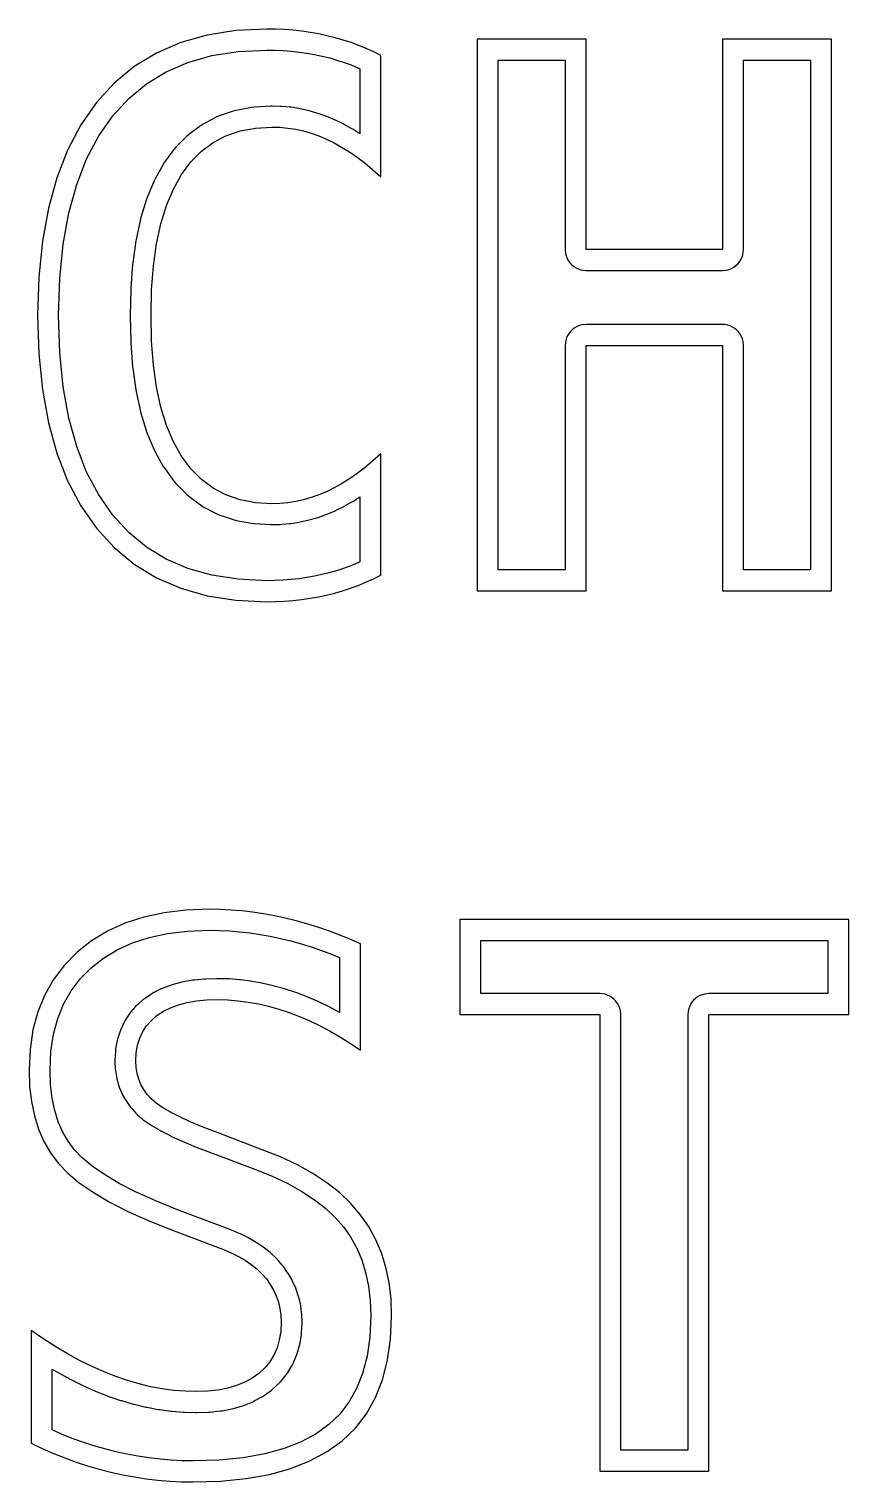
# Model space of a CAD drawing. Header units: metres. Extents: x -25.4 to 25.7, y -17.2 to 17.5.
# Drawn here: x -25.4 to -5.85, y -17.18 to 17.48 of the extents above; entities that cross this region are included whole.
import ezdxf

# ---------------------------------------------------------------- set-up
doc = ezdxf.new("R2010")
doc.units = ezdxf.units.M

msp = doc.modelspace()

# ---------------------------------------------------------------- linework, layer by layer
for p, q in [((-21.1517, 17.3415), (-21.7837, 17.1624)), ((-20.4682, 17.4489), (-21.1517, 17.3415)), ((-19.7333, 17.4848), (-20.4682, 17.4489)), ((-19.5204, 17.4815), (-19.7333, 17.4848)), ((-19.3101, 17.4719), (-19.5204, 17.4815)), ((-19.1023, 17.4557), (-19.3101, 17.4719)), ((-18.8971, 17.4332), (-19.1023, 17.4557)), ((-18.6943, 17.4041), (-18.8971, 17.4332)), ((-18.4941, 17.3686), (-18.6943, 17.4041)), ((-18.2964, 17.3267), (-18.4941, 17.3686)), ((-21.7837, 17.1624), (-22.3642, 16.9117)), ((-20.4171, 16.9508), (-19.7249, 16.9846)), ((-19.7249, 16.9846), (-19.5357, 16.9817)), ((-18.1017, 17.2783), (-18.2964, 17.3267)), ((-17.9106, 17.2234), (-18.1017, 17.2783)), ((-17.7231, 17.1622), (-17.9106, 17.2234)), ((-17.5393, 17.0944), (-17.7231, 17.1622)), ((-17.359, 17.0202), (-17.5393, 17.0944)), ((-17.1823, 16.9395), (-17.359, 17.0202)), ((-12.115, 17.2435), (-14.7156, 17.2435)), ((-14.7156, 17.2435), (-14.7156, 4.08125)), ((-12.115, 12.2265), (-12.115, 17.2435)), ((-6.26135, 17.2435), (-8.862, 17.2435)), ((-8.862, 17.2435), (-8.862, 12.2265)), ((-6.26135, 4.08125), (-6.26135, 17.2435)), ((-22.3642, 16.9117), (-22.8934, 16.5893)), ((-22.1339, 16.4665), (-21.6156, 16.6903)), ((-21.6156, 16.6903), (-21.0443, 16.8522)), ((-21.0443, 16.8522), (-20.4171, 16.9508)), ((-19.5357, 16.9817), (-19.3413, 16.9728)), ((-19.3413, 16.9728), (-19.1487, 16.9578)), ((-19.1487, 16.9578), (-18.96, 16.9371)), ((-18.96, 16.9371), (-18.7734, 16.9103)), ((-18.7734, 16.9103), (-18.5899, 16.8778)), ((-18.5899, 16.8778), (-18.4085, 16.8393)), ((-18.4085, 16.8393), (-18.2307, 16.7952)), ((-18.2307, 16.7952), (-18.0576, 16.7455)), ((-18.0576, 16.7455), (-17.8869, 16.6897)), ((-17.8869, 16.6897), (-17.7211, 16.6285)), ((-17.0093, 16.8524), (-17.1823, 16.9395)), ((-17.0093, 13.9571), (-17.0093, 16.8524)), ((-14.2156, 4.58125), (-14.2156, 16.7435)), ((-14.2156, 16.7435), (-12.615, 16.7435)), ((-12.615, 16.7435), (-12.615, 12.2265)), ((-8.362, 12.2265), (-8.362, 16.7435)), ((-8.362, 16.7435), (-6.76135, 16.7435)), ((-6.76135, 16.7435), (-6.76135, 4.58125)), ((-22.8934, 16.5893), (-23.371, 16.1953)), ((-22.6027, 16.1809), (-22.1339, 16.4665)), ((-17.7211, 16.6285), (-17.558, 16.5614)), ((-17.558, 16.5614), (-17.5093, 16.5392)), ((-17.5093, 16.5392), (-17.5093, 14.9858)), ((-23.371, 16.1953), (-23.7972, 15.7296)), ((-23.0258, 15.8318), (-22.6027, 16.1809)), ((-23.7972, 15.7296), (-24.1691, 15.1962)), ((-23.406, 15.4165), (-23.0258, 15.8318)), ((-20.097, 15.6149), (-20.4621, 15.5455)), ((-20.0329, 15.6229), (-20.097, 15.6149)), ((-19.6392, 15.646), (-20.0329, 15.6229)), ((-19.5946, 15.6466), (-19.6392, 15.646)), ((-19.404, 15.6408), (-19.5946, 15.6466)), ((-19.3731, 15.6389), (-19.404, 15.6408)), ((-19.1841, 15.6213), (-19.3731, 15.6389)), ((-19.1532, 15.6175), (-19.1841, 15.6213)), ((-18.9658, 15.5882), (-19.1532, 15.6175)), ((-23.7411, 14.9357), (-23.406, 15.4165)), ((-20.9379, 15.3813), (-21.2458, 15.2194)), ((-20.8677, 15.4116), (-20.9379, 15.3813)), ((-20.5312, 15.5272), (-20.8677, 15.4116)), ((-20.4621, 15.5455), (-20.5312, 15.5272)), ((-18.9353, 15.5825), (-18.9658, 15.5882)), ((-18.7495, 15.5416), (-18.9353, 15.5825)), ((-18.7198, 15.534), (-18.7495, 15.5416)), ((-18.5356, 15.4814), (-18.7198, 15.534)), ((-18.5069, 15.4722), (-18.5356, 15.4814)), ((-18.3243, 15.4079), (-18.5069, 15.4722)), ((-18.2968, 15.3973), (-18.3243, 15.4079)), ((-18.1159, 15.3213), (-18.2968, 15.3973)), ((-18.0898, 15.3094), (-18.1159, 15.3213)), ((-17.9089, 15.2208), (-18.0898, 15.3094)), ((-24.1691, 15.1962), (-24.4837, 14.5986)), ((-24.0281, 14.3908), (-23.7411, 14.9357)), ((-21.6486, 14.9196), (-21.8993, 14.6653)), ((-21.5912, 14.9696), (-21.6486, 14.9196)), ((-21.3119, 15.1777), (-21.5912, 14.9696)), ((-21.2458, 15.2194), (-21.3119, 15.1777)), ((-21.0132, 14.7768), (-20.7052, 14.9387)), ((-20.7052, 14.9387), (-20.3687, 15.0543)), ((-20.3687, 15.0543), (-20.0036, 15.1237)), ((-20.0036, 15.1237), (-19.6099, 15.1468)), ((-19.6099, 15.1468), (-19.4193, 15.141)), ((-19.4193, 15.141), (-19.2303, 15.1235)), ((-19.2303, 15.1235), (-19.0429, 15.0942)), ((-19.0429, 15.0942), (-18.8572, 15.0533)), ((-18.8572, 15.0533), (-18.673, 15.0007)), ((-18.673, 15.0007), (-18.4905, 14.9363)), ((-18.4905, 14.9363), (-18.3096, 14.8603)), ((-17.8847, 15.2082), (-17.9089, 15.2208)), ((-17.7022, 15.1061), (-17.8847, 15.2082)), ((-17.6805, 15.0932), (-17.7022, 15.1061)), ((-17.5093, 14.9858), (-17.6805, 15.0932)), ((-24.4837, 14.5986), (-24.7412, 13.937)), ((-21.9454, 14.6114), (-22.1675, 14.3107)), ((-21.8993, 14.6653), (-21.9454, 14.6114)), ((-21.5432, 14.3143), (-21.2925, 14.5687)), ((-21.2925, 14.5687), (-21.0132, 14.7768)), ((-18.3096, 14.8603), (-18.1287, 14.7718)), ((-18.1287, 14.7718), (-17.9462, 14.6697)), ((-17.9462, 14.6697), (-17.7621, 14.5542)), ((-24.2659, 13.7795), (-24.0281, 14.3908)), ((-22.202, 14.2571), (-22.395, 13.9109)), ((-22.1675, 14.3107), (-22.202, 14.2571)), ((-21.7653, 14.0136), (-21.5432, 14.3143)), ((-17.7621, 14.5542), (-17.5763, 14.4251)), ((-17.5763, 14.4251), (-17.3889, 14.2826)), ((-17.3889, 14.2826), (-17.1999, 14.1266)), ((-24.7412, 13.937), (-24.9414, 13.2113)), ((-22.395, 13.9109), (-22.4196, 13.8602)), ((-21.9582, 13.6675), (-21.7653, 14.0136)), ((-17.1999, 14.1266), (-17.0093, 13.9571)), ((-24.4534, 13.1), (-24.2659, 13.7795)), ((-22.4196, 13.8602), (-22.5829, 13.4692)), ((-22.1215, 13.2765), (-21.9582, 13.6675)), ((-24.9414, 13.2113), (-25.0844, 12.4215)), ((-22.5995, 13.4231), (-22.7331, 12.9873)), ((-22.5829, 13.4692), (-22.5995, 13.4231)), ((-22.2551, 12.8408), (-22.1215, 13.2765)), ((-24.5889, 12.3518), (-24.4534, 13.1)), ((-22.7438, 12.9464), (-22.8477, 12.4659)), ((-22.7331, 12.9873), (-22.7438, 12.9464)), ((-22.359, 12.3602), (-22.2551, 12.8408)), ((-25.0844, 12.4215), (-25.1703, 11.5676)), ((-24.671, 11.5347), (-24.5889, 12.3518)), ((-22.854, 12.4301), (-22.9283, 11.9048)), ((-22.8477, 12.4659), (-22.854, 12.4301)), ((-22.4332, 11.8348), (-22.359, 12.3602)), ((-12.615, 12.2265), (-12.6061, 12.1328)), ((-12.6061, 12.1328), (-12.5905, 12.072)), ((-8.862, 12.2265), (-12.115, 12.2265)), ((-8.3777, 12.1022), (-8.36594, 12.1638)), ((-8.36594, 12.1638), (-8.362, 12.2265)), ((-22.9317, 11.8737), (-22.9762, 11.3036)), ((-22.9283, 11.9048), (-22.9317, 11.8737)), ((-22.4777, 11.2646), (-22.4332, 11.8348)), ((-12.5905, 12.072), (-12.5674, 12.0136)), ((-12.5674, 12.0136), (-12.5372, 11.9586)), ((-12.5372, 11.9586), (-12.5002, 11.9078)), ((-12.5002, 11.9078), (-12.4573, 11.862)), ((-12.4573, 11.862), (-12.4089, 11.822)), ((-12.4089, 11.822), (-12.3559, 11.7884)), ((-12.3559, 11.7884), (-12.2991, 11.7616)), ((-8.64911, 11.7741), (-8.59409, 11.8044)), ((-8.59409, 11.8044), (-8.54329, 11.8413)), ((-8.54329, 11.8413), (-8.49751, 11.8842)), ((-8.49751, 11.8842), (-8.45749, 11.9326)), ((-8.45749, 11.9326), (-8.42384, 11.9856)), ((-8.42384, 11.9856), (-8.39711, 12.0424)), ((-8.39711, 12.0424), (-8.3777, 12.1022)), ((-25.1703, 11.5676), (-25.1989, 10.6496)), ((-24.6986, 10.6496), (-24.671, 11.5347)), ((-12.2991, 11.7616), (-12.2393, 11.7422)), ((-12.2393, 11.7422), (-12.1777, 11.7305)), ((-12.1777, 11.7305), (-12.115, 11.7265)), ((-12.115, 11.7265), (-8.862, 11.7265)), ((-8.862, 11.7265), (-8.76831, 11.7354)), ((-8.76831, 11.7354), (-8.70749, 11.751)), ((-8.70749, 11.751), (-8.64911, 11.7741)), ((-22.9775, 11.2767), (-22.9924, 10.6617)), ((-22.9762, 11.3036), (-22.9775, 11.2767)), ((-22.4925, 10.6496), (-22.4777, 11.2646)), ((-25.1989, 10.6496), (-25.1703, 9.73402)), ((-24.671, 9.76692), (-24.6986, 10.6496)), ((-22.9924, 10.6617), (-22.9924, 10.6375)), ((-22.9924, 10.6375), (-22.9775, 10.0249)), ((-22.4777, 10.037), (-22.4925, 10.6496)), ((-12.2695, 10.4141), (-12.3279, 10.3909)), ((-12.2087, 10.4297), (-12.2695, 10.4141)), ((-12.115, 10.4385), (-12.2087, 10.4297)), ((-8.862, 10.4385), (-12.115, 10.4385)), ((-8.79933, 10.4346), (-8.862, 10.4385)), ((-8.73766, 10.4228), (-8.79933, 10.4346)), ((-8.67793, 10.4034), (-8.73766, 10.4228)), ((-8.62112, 10.3767), (-8.67793, 10.4034)), ((-12.5993, 10.0629), (-12.6111, 10.0012)), ((-12.5799, 10.1226), (-12.5993, 10.0629)), ((-12.5531, 10.1794), (-12.5799, 10.1226)), ((-12.5195, 10.2324), (-12.5531, 10.1794)), ((-12.4795, 10.2808), (-12.5195, 10.2324)), ((-12.4337, 10.3238), (-12.4795, 10.2808)), ((-12.3829, 10.3607), (-12.4337, 10.3238)), ((-12.3279, 10.3909), (-12.3829, 10.3607)), ((-8.5681, 10.343), (-8.62112, 10.3767)), ((-8.51973, 10.303), (-8.5681, 10.343)), ((-8.47675, 10.2572), (-8.51973, 10.303)), ((-8.43983, 10.2065), (-8.47675, 10.2572)), ((-8.40959, 10.1514), (-8.43983, 10.2065)), ((-8.38647, 10.093), (-8.40959, 10.1514)), ((-8.37085, 10.0322), (-8.38647, 10.093)), ((-25.1703, 9.73402), (-25.0844, 8.88211)), ((-24.5889, 8.95181), (-24.671, 9.76692)), ((-22.9775, 10.0249), (-22.9762, 9.99791)), ((-22.9762, 9.99791), (-22.9316, 9.4297)), ((-22.4332, 9.46877), (-22.4777, 10.037)), ((-12.6111, 10.0012), (-12.615, 9.93854)), ((-12.615, 9.93854), (-12.615, 4.58125)), ((-12.115, 9.93854), (-8.862, 9.93854)), ((-12.115, 4.08125), (-12.115, 9.93854)), ((-8.862, 9.93854), (-8.862, 4.08125)), ((-8.362, 9.93854), (-8.37085, 10.0322)), ((-8.362, 4.58125), (-8.362, 9.93854)), ((-22.9316, 9.4297), (-22.9282, 9.39864)), ((-22.9282, 9.39864), (-22.854, 8.87486)), ((-22.359, 8.94499), (-22.4332, 9.46877)), ((-25.0844, 8.88211), (-24.9414, 8.09393)), ((-24.4535, 8.20554), (-24.5889, 8.95181)), ((-22.854, 8.87486), (-22.8476, 8.83908)), ((-22.8476, 8.83908), (-22.7437, 8.35974)), ((-22.2551, 8.46565), (-22.359, 8.94499)), ((-22.7437, 8.35974), (-22.733, 8.31885)), ((-22.733, 8.31885), (-22.5995, 7.88397)), ((-22.1215, 8.03078), (-22.2551, 8.46565)), ((-24.9414, 8.09393), (-24.7412, 7.36946)), ((-24.266, 7.52713), (-24.4535, 8.20554)), ((-21.9582, 7.64034), (-22.1215, 8.03078)), ((-22.5995, 7.88397), (-22.5828, 7.83789)), ((-22.5828, 7.83789), (-22.4195, 7.44745)), ((-21.7653, 7.29434), (-21.9582, 7.64034)), ((-24.7412, 7.36946), (-24.4837, 6.70869)), ((-24.0282, 6.91669), (-24.266, 7.52713)), ((-22.4195, 7.44745), (-22.3949, 7.39682)), ((-22.3949, 7.39682), (-22.202, 7.05083)), ((-21.5432, 6.99373), (-21.7653, 7.29434)), ((-17.0093, 7.35101), (-17.1999, 7.18152)), ((-17.0093, 4.45566), (-17.0093, 7.35101)), ((-22.202, 7.05083), (-22.1674, 6.99722)), ((-22.1674, 6.99722), (-21.9453, 6.69661)), ((-21.2925, 6.73936), (-21.5432, 6.99373)), ((-17.3889, 7.0255), (-17.5763, 6.88297)), ((-17.1999, 7.18152), (-17.3889, 7.0255)), ((-24.4837, 6.70869), (-24.1691, 6.11166)), ((-23.7412, 6.37224), (-24.0282, 6.91669)), ((-21.9453, 6.69661), (-21.8993, 6.64273)), ((-21.8993, 6.64273), (-21.6486, 6.38837)), ((-21.0132, 6.53125), (-21.2925, 6.73936)), ((-17.9462, 6.63834), (-18.1287, 6.53625)), ((-17.7621, 6.75391), (-17.9462, 6.63834)), ((-17.5763, 6.88297), (-17.7621, 6.75391)), ((-23.406, 5.89151), (-23.7412, 6.37224)), ((-21.6486, 6.38837), (-21.5912, 6.33842)), ((-21.5912, 6.33842), (-21.3119, 6.13031)), ((-20.7052, 6.36937), (-21.0132, 6.53125)), ((-20.3687, 6.25375), (-20.7052, 6.36937)), ((-20.0036, 6.18439), (-20.3687, 6.25375)), ((-18.8572, 6.25478), (-19.0429, 6.21387)), ((-18.673, 6.30737), (-18.8572, 6.25478)), ((-18.4905, 6.37167), (-18.673, 6.30737)), ((-18.3096, 6.44765), (-18.4905, 6.37167)), ((-18.1287, 6.53625), (-18.3096, 6.44765)), ((-17.6804, 6.21483), (-17.5093, 6.32224)), ((-17.5093, 6.32224), (-17.5093, 4.772)), ((-24.1691, 6.11166), (-23.7972, 5.57834)), ((-21.3119, 6.13031), (-21.2458, 6.08868)), ((-21.2458, 6.08868), (-20.9379, 5.9268)), ((-20.9379, 5.9268), (-20.8677, 5.8965)), ((-20.8677, 5.8965), (-20.5312, 5.78088)), ((-19.6099, 6.16125), (-20.0036, 6.18439)), ((-19.4193, 6.1671), (-19.6099, 6.16125)), ((-19.2303, 6.18463), (-19.4193, 6.1671)), ((-19.0429, 6.21387), (-19.2303, 6.18463)), ((-18.5069, 5.83578), (-18.3244, 5.90009)), ((-18.3244, 5.90009), (-18.2969, 5.91069)), ((-18.2969, 5.91069), (-18.116, 5.98666)), ((-18.116, 5.98666), (-18.0897, 5.99861)), ((-18.0897, 5.99861), (-17.9088, 6.08722)), ((-17.9088, 6.08722), (-17.8847, 6.09985)), ((-17.8847, 6.09985), (-17.7021, 6.20193)), ((-17.7021, 6.20193), (-17.6804, 6.21483)), ((-23.7972, 5.57834), (-23.371, 5.11273)), ((-23.0258, 5.47615), (-23.406, 5.89151)), ((-20.5312, 5.78088), (-20.4621, 5.76254)), ((-20.4621, 5.76254), (-20.0969, 5.69318)), ((-20.0969, 5.69318), (-20.0329, 5.68524)), ((-20.0329, 5.68524), (-19.6392, 5.66211)), ((-19.6392, 5.66211), (-19.5946, 5.66148)), ((-19.5946, 5.66148), (-19.404, 5.66733)), ((-19.404, 5.66733), (-19.3731, 5.66924)), ((-19.3731, 5.66924), (-19.1841, 5.68677)), ((-19.1841, 5.68677), (-19.1532, 5.69061)), ((-19.1532, 5.69061), (-18.9658, 5.71985)), ((-18.9658, 5.71985), (-18.9354, 5.72557)), ((-18.9354, 5.72557), (-18.7496, 5.76648)), ((-18.7496, 5.76648), (-18.7198, 5.774)), ((-18.7198, 5.774), (-18.5357, 5.8266)), ((-18.5357, 5.8266), (-18.5069, 5.83578)), ((-22.6028, 5.12721), (-23.0258, 5.47615)), ((-23.371, 5.11273), (-22.8934, 4.71875)), ((-22.1339, 4.84155), (-22.6028, 5.12721)), ((-22.8934, 4.71875), (-22.3642, 4.39639)), ((-21.6157, 4.61778), (-22.1339, 4.84155)), ((-21.0443, 4.45587), (-21.6157, 4.61778)), ((-18.2426, 4.5127), (-18.4189, 4.46838)), ((-18.0691, 4.5627), (-18.2426, 4.5127)), ((-17.8986, 4.61839), (-18.0691, 4.5627)), ((-17.7296, 4.68025), (-17.8986, 4.61839)), ((-17.5632, 4.74786), (-17.7296, 4.68025)), ((-17.5093, 4.772), (-17.5632, 4.74786)), ((-12.615, 4.58125), (-14.2156, 4.58125)), ((-6.76135, 4.58125), (-8.362, 4.58125)), ((-22.3642, 4.39639), (-21.7837, 4.14569)), ((-20.417, 4.35725), (-21.0443, 4.45587)), ((-19.7249, 4.32352), (-20.417, 4.35725)), ((-19.536, 4.32639), (-19.7249, 4.32352)), ((-19.342, 4.33534), (-19.536, 4.32639)), ((-19.1508, 4.35023), (-19.342, 4.33534)), ((-18.9633, 4.37099), (-19.1508, 4.35023)), ((-18.7785, 4.39767), (-18.9633, 4.37099)), ((-18.597, 4.43018), (-18.7785, 4.39767)), ((-18.4189, 4.46838), (-18.597, 4.43018)), ((-17.7347, 4.14595), (-17.5495, 4.2137)), ((-17.5495, 4.2137), (-17.3669, 4.2879)), ((-17.3669, 4.2879), (-17.1868, 4.36855)), ((-17.1868, 4.36855), (-17.0093, 4.45566)), ((-21.7837, 4.14569), (-21.1517, 3.9666)), ((-21.1517, 3.9666), (-20.4682, 3.85916)), ((-20.4682, 3.85916), (-19.7333, 3.82333)), ((-19.7333, 3.82333), (-19.5206, 3.82657)), ((-19.5206, 3.82657), (-19.3109, 3.83624)), ((-19.3109, 3.83624), (-19.104, 3.85237)), ((-19.104, 3.85237), (-18.9, 3.87495)), ((-18.9, 3.87495), (-18.6988, 3.90399)), ((-18.6988, 3.90399), (-18.5006, 3.93948)), ((-18.5006, 3.93948), (-18.3052, 3.98141)), ((-18.3052, 3.98141), (-18.1125, 4.02982)), ((-18.1125, 4.02982), (-17.9223, 4.08466)), ((-17.9223, 4.08466), (-17.7347, 4.14595)), ((-14.7156, 4.08125), (-12.115, 4.08125)), ((-8.862, 4.08125), (-6.26135, 4.08125)), ((-22.6667, -3.70325), (-23.1163, -3.84949)), ((-22.1822, -3.5988), (-22.6667, -3.70325)), ((-21.6628, -3.53613), (-22.1822, -3.5988)), ((-21.1084, -3.51524), (-21.6628, -3.53613)), ((-20.849, -3.51949), (-21.1084, -3.51524)), ((-20.5895, -3.53223), (-20.849, -3.51949)), ((-20.3301, -3.55347), (-20.5895, -3.53223)), ((-20.0707, -3.58319), (-20.3301, -3.55347)), ((-19.8113, -3.62143), (-20.0707, -3.58319)), ((-19.5518, -3.66815), (-19.8113, -3.62143)), ((-19.2924, -3.72337), (-19.5518, -3.66815)), ((-19.0334, -3.7869), (-19.2924, -3.72337)), ((-18.775, -3.85857), (-19.0334, -3.7869)), ((-5.84705, -3.75652), (-15.13, -3.75652)), ((-15.13, -3.75652), (-15.13, -6.02788)), ((-5.84705, -6.02788), (-5.84705, -3.75652)), ((-23.531, -4.03749), (-23.9108, -4.26729)), ((-23.1163, -3.84949), (-23.531, -4.03749)), ((-22.5363, -4.18663), (-22.0994, -4.09244)), ((-22.0994, -4.09244), (-21.6234, -4.035)), ((-21.6234, -4.035), (-21.1031, -4.0154)), ((-21.1031, -4.0154), (-20.8654, -4.01929)), ((-20.8654, -4.01929), (-20.6221, -4.03123)), ((-20.6221, -4.03123), (-20.3788, -4.05115)), ((-20.3788, -4.05115), (-20.1357, -4.07901)), ((-20.1357, -4.07901), (-19.8919, -4.11496)), ((-19.8919, -4.11496), (-19.6484, -4.1588)), ((-19.6484, -4.1588), (-19.4038, -4.21088)), ((-18.5174, -3.93837), (-18.775, -3.85857)), ((-18.2605, -4.02631), (-18.5174, -3.93837)), ((-18.0043, -4.12238), (-18.2605, -4.02631)), ((-17.7488, -4.22658), (-18.0043, -4.12238)), ((-23.9108, -4.26729), (-24.2557, -4.53886)), ((-23.6257, -4.6792), (-23.2975, -4.48061)), ((-23.2975, -4.48061), (-22.9352, -4.31636)), ((-22.9352, -4.31636), (-22.5363, -4.18663)), ((-19.4038, -4.21088), (-19.1601, -4.27063)), ((-19.1601, -4.27063), (-18.9157, -4.33842)), ((-18.9157, -4.33842), (-18.6721, -4.41388)), ((-18.6721, -4.41388), (-18.4295, -4.49693)), ((-18.4295, -4.49693), (-18.1862, -4.58813)), ((-17.494, -4.33891), (-17.7488, -4.22658)), ((-17.494, -6.87651), (-17.494, -4.33891)), ((-14.63, -5.52788), (-14.63, -4.25652)), ((-14.63, -4.25652), (-6.34705, -4.25652)), ((-6.34705, -4.25652), (-6.34705, -5.52788)), ((-24.5598, -4.84695), (-24.817, -5.18639)), ((-24.2557, -4.53886), (-24.5598, -4.84695)), ((-23.9218, -4.91231), (-23.6257, -4.6792)), ((-18.1862, -4.58813), (-17.994, -4.66653)), ((-17.994, -4.66653), (-17.994, -5.97475)), ((-24.817, -5.18639), (-25.0275, -5.55716)), ((-24.3985, -5.46193), (-24.181, -5.17499)), ((-24.181, -5.17499), (-23.9218, -4.91231)), ((-21.2138, -5.18013), (-21.4563, -5.20335)), ((-21.181, -5.17807), (-21.2138, -5.18013)), ((-20.9205, -5.17033), (-21.181, -5.17807)), ((-20.8927, -5.17029), (-20.9205, -5.17033)), ((-20.6505, -5.17657), (-20.8927, -5.17029)), ((-20.6247, -5.17792), (-20.6505, -5.17657)), ((-20.3819, -5.19679), (-20.6247, -5.17792)), ((-20.3566, -5.1994), (-20.3819, -5.19679)), ((-24.5767, -5.77583), (-24.3985, -5.46193)), ((-22.4741, -5.5313), (-22.6267, -5.63191)), ((-22.4222, -5.50134), (-22.4741, -5.5313)), ((-22.2516, -5.41621), (-22.4222, -5.50134)), ((-22.2015, -5.39455), (-22.2516, -5.41621)), ((-22.013, -5.32491), (-22.2015, -5.39455)), ((-21.9666, -5.3103), (-22.013, -5.32491)), ((-21.7601, -5.25612), (-21.9666, -5.3103)), ((-21.7181, -5.24702), (-21.7601, -5.25612)), ((-21.4935, -5.20834), (-21.7181, -5.24702)), ((-21.4563, -5.20335), (-21.4935, -5.20834)), ((-20.113, -5.23085), (-20.3566, -5.1994)), ((-20.0883, -5.23466), (-20.113, -5.23085)), ((-19.844, -5.2787), (-20.0883, -5.23466)), ((-19.8201, -5.2836), (-19.844, -5.2787)), ((-19.5751, -5.34021), (-19.8201, -5.2836)), ((-19.5521, -5.3461), (-19.5751, -5.34021)), ((-19.3064, -5.4153), (-19.5521, -5.3461)), ((-19.2845, -5.42201), (-19.3064, -5.4153)), ((-19.038, -5.50378), (-19.2845, -5.42201)), ((-19.0175, -5.51109), (-19.038, -5.50378)), ((-18.7712, -5.6049), (-19.0175, -5.51109)), ((-11.7888, -5.52788), (-14.63, -5.52788)), ((-11.7262, -5.53181), (-11.7888, -5.52788)), ((-11.6645, -5.54358), (-11.7262, -5.53181)), ((-11.6048, -5.56299), (-11.6645, -5.54358)), ((-9.28186, -5.53673), (-9.34268, -5.55235)), ((-9.18817, -5.52788), (-9.28186, -5.53673)), ((-6.34705, -5.52788), (-9.18817, -5.52788)), ((-25.0275, -5.55716), (-25.1912, -5.95926)), ((-24.7165, -6.11925), (-24.5767, -5.77583)), ((-22.8603, -5.83415), (-22.9731, -5.96245)), ((-22.8113, -5.78563), (-22.8603, -5.83415)), ((-22.678, -5.67067), (-22.8113, -5.78563)), ((-22.6267, -5.63191), (-22.678, -5.67067)), ((-22.1989, -5.94872), (-22.0283, -5.86359)), ((-22.0283, -5.86359), (-21.8398, -5.79395)), ((-21.8398, -5.79395), (-21.6332, -5.73976)), ((-21.6332, -5.73976), (-21.4087, -5.70108)), ((-21.4087, -5.70108), (-21.1661, -5.67786)), ((-21.1661, -5.67786), (-20.9056, -5.67012)), ((-20.9056, -5.67012), (-20.6635, -5.67641)), ((-20.6635, -5.67641), (-20.4206, -5.69528)), ((-20.4206, -5.69528), (-20.177, -5.72673)), ((-20.177, -5.72673), (-19.9327, -5.77077)), ((-19.9327, -5.77077), (-19.6877, -5.82738)), ((-19.6877, -5.82738), (-19.4419, -5.89658)), ((-18.7518, -5.61273), (-18.7712, -5.6049)), ((-18.5066, -5.71805), (-18.7518, -5.61273)), ((-18.4882, -5.72644), (-18.5066, -5.71805)), ((-18.244, -5.84325), (-18.4882, -5.72644)), ((-18.2263, -5.85211), (-18.244, -5.84325)), ((-17.994, -5.97475), (-18.2263, -5.85211)), ((-11.5479, -5.58972), (-11.6048, -5.56299)), ((-11.4949, -5.62337), (-11.5479, -5.58972)), ((-11.4465, -5.66339), (-11.4949, -5.62337)), ((-11.4036, -5.70917), (-11.4465, -5.66339)), ((-11.3667, -5.75996), (-11.4036, -5.70917)), ((-11.3364, -5.81499), (-11.3667, -5.75996)), ((-11.3133, -5.87337), (-11.3364, -5.81499)), ((-11.2977, -5.93419), (-11.3133, -5.87337)), ((-9.65306, -5.84381), (-9.67247, -5.90353)), ((-9.62633, -5.787), (-9.65306, -5.84381)), ((-9.59268, -5.73398), (-9.62633, -5.787)), ((-9.55266, -5.68561), (-9.59268, -5.73398)), ((-9.50688, -5.64262), (-9.55266, -5.68561)), ((-9.45609, -5.60571), (-9.50688, -5.64262)), ((-9.40106, -5.57547), (-9.45609, -5.60571)), ((-9.34268, -5.55235), (-9.40106, -5.57547)), ((-25.1912, -5.95926), (-25.3081, -6.39272)), ((-24.818, -6.49544), (-24.7165, -6.11925)), ((-23.1435, -6.224), (-23.2153, -6.37892)), ((-23.1087, -6.16119), (-23.1435, -6.224)), ((-23.0165, -6.01959), (-23.1087, -6.16119)), ((-22.9731, -5.96245), (-23.0165, -6.01959)), ((-22.5976, -6.29259), (-22.4848, -6.16429)), ((-22.4848, -6.16429), (-22.3515, -6.04933)), ((-22.3515, -6.04933), (-22.1989, -5.94872)), ((-19.4419, -5.89658), (-19.1955, -5.97835)), ((-19.1955, -5.97835), (-18.9492, -6.07216)), ((-18.9492, -6.07216), (-18.7039, -6.17747)), ((-18.7039, -6.17747), (-18.4598, -6.29428)), ((-15.13, -6.02788), (-11.7888, -6.02788)), ((-11.7888, -6.02788), (-11.7888, -16.9187)), ((-11.2888, -6.02788), (-11.2977, -5.93419)), ((-11.2888, -16.4187), (-11.2888, -6.02788)), ((-9.68423, -5.96521), (-9.68817, -6.02788)), ((-9.68817, -6.02788), (-9.68817, -16.4187)), ((-9.67247, -5.90353), (-9.68423, -5.96521)), ((-9.18817, -6.02788), (-5.84705, -6.02788)), ((-9.18817, -16.9187), (-9.18817, -6.02788)), ((-25.3081, -6.39272), (-25.3783, -6.8575)), ((-24.88, -6.90668), (-24.818, -6.49544)), ((-23.2399, -6.44336), (-23.2912, -6.6116)), ((-23.2153, -6.37892), (-23.2399, -6.44336)), ((-22.7616, -6.58911), (-22.6899, -6.43419)), ((-22.6899, -6.43419), (-22.5976, -6.29259)), ((-18.4598, -6.29428), (-18.2167, -6.42259)), ((-18.2167, -6.42259), (-17.9747, -6.56241)), ((-17.9747, -6.56241), (-17.7338, -6.71371)), ((-25.3783, -6.8575), (-25.4017, -7.35362)), ((-24.9012, -7.35625), (-24.88, -6.90668)), ((-23.343, -6.91263), (-23.3532, -7.10751)), ((-23.3367, -6.85538), (-23.343, -6.91263)), ((-23.3059, -6.67383), (-23.3367, -6.85538)), ((-23.2912, -6.6116), (-23.3059, -6.67383)), ((-22.8437, -6.9389), (-22.8129, -6.75735)), ((-22.8129, -6.75735), (-22.7616, -6.58911)), ((-17.7338, -6.71371), (-17.494, -6.87651)), ((-23.3532, -7.10751), (-23.3533, -7.15825)), ((-23.3533, -7.15825), (-23.3459, -7.31059)), ((-22.8539, -7.13379), (-22.8437, -6.9389)), ((-22.8465, -7.28613), (-22.8539, -7.13379)), ((-25.4017, -7.35362), (-25.3875, -7.74033)), ((-24.8885, -7.70197), (-24.9012, -7.35625)), ((-23.3459, -7.31059), (-23.3406, -7.36266)), ((-23.3406, -7.36266), (-23.3182, -7.50728)), ((-23.3182, -7.50728), (-23.3064, -7.56232)), ((-23.3064, -7.56232), (-23.2691, -7.69917)), ((-22.8241, -7.43076), (-22.8465, -7.28613)), ((-22.7867, -7.56761), (-22.8241, -7.43076)), ((-22.7345, -7.69675), (-22.7867, -7.56761)), ((-25.3875, -7.74033), (-25.3448, -8.10381)), ((-24.8508, -8.02342), (-24.8885, -7.70197)), ((-23.2691, -7.69917), (-23.2502, -7.75519)), ((-23.2502, -7.75519), (-23.198, -7.88432)), ((-23.198, -7.88432), (-23.1719, -7.93892)), ((-23.1719, -7.93892), (-23.1047, -8.0603)), ((-22.6673, -7.81813), (-22.7345, -7.69675)), ((-22.5852, -7.93178), (-22.6673, -7.81813)), ((-22.4881, -8.03767), (-22.5852, -7.93178)), ((-25.3448, -8.10381), (-25.2738, -8.44406)), ((-24.7893, -8.31778), (-24.8508, -8.02342)), ((-24.7052, -8.586), (-24.7893, -8.31778)), ((-23.1047, -8.0603), (-23.0725, -8.11098)), ((-23.0725, -8.11098), (-22.9904, -8.22462)), ((-22.9904, -8.22462), (-22.9538, -8.26959)), ((-22.9538, -8.26959), (-22.8567, -8.37549)), ((-22.3673, -8.1412), (-22.4881, -8.03767)), ((-22.2139, -8.2478), (-22.3673, -8.1412)), ((-22.028, -8.35747), (-22.2139, -8.2478)), ((-25.2738, -8.44406), (-25.1743, -8.76109)), ((-24.5992, -8.82936), (-24.7052, -8.586)), ((-22.8567, -8.37549), (-22.8135, -8.41733)), ((-22.8135, -8.41733), (-22.6927, -8.52086)), ((-22.6927, -8.52086), (-22.6527, -8.55177)), ((-22.6527, -8.55177), (-22.4993, -8.65837)), ((-22.4993, -8.65837), (-22.468, -8.67847)), ((-21.8095, -8.47018), (-22.028, -8.35747)), ((-21.5585, -8.58598), (-21.8095, -8.47018)), ((-21.2748, -8.70485), (-21.5585, -8.58598)), ((-25.1743, -8.76109), (-25.0464, -9.0549)), ((-24.4718, -9.0498), (-24.5992, -8.82936)), ((-22.468, -8.67847), (-22.282, -8.78813)), ((-22.282, -8.78813), (-22.2572, -8.80182)), ((-22.2572, -8.80182), (-22.0388, -8.91454)), ((-22.0388, -8.91454), (-22.0189, -8.92422)), ((-22.0189, -8.92422), (-21.7679, -9.04002)), ((-20.9587, -8.82678), (-21.2748, -8.70485)), ((-19.839, -9.25044), (-20.9587, -8.82678)), ((-25.0464, -9.0549), (-24.89, -9.32549)), ((-24.89, -9.32549), (-24.7053, -9.57285)), ((-24.3232, -9.24879), (-24.4718, -9.0498)), ((-24.1387, -9.44095), (-24.3232, -9.24879)), ((-21.7679, -9.04002), (-21.7517, -9.04712)), ((-21.7517, -9.04712), (-21.4681, -9.16599)), ((-21.4681, -9.16599), (-21.4548, -9.17136)), ((-21.4548, -9.17136), (-21.1386, -9.29329)), ((-21.1386, -9.29329), (-20.0201, -9.71652)), ((-19.4027, -9.42444), (-19.839, -9.25044)), ((-24.7053, -9.57285), (-24.4804, -9.80702)), ((-23.9003, -9.64009), (-24.1387, -9.44095)), ((-23.6049, -9.84511), (-23.9003, -9.64009)), ((-19.0006, -9.61391), (-19.4027, -9.42444)), ((-18.6327, -9.81885), (-19.0006, -9.61391)), ((-24.4804, -9.80702), (-24.2037, -10.0381)), ((-24.2037, -10.0381), (-23.8752, -10.2662)), ((-23.2531, -10.0533), (-23.6049, -9.84511)), ((-20.0201, -9.71652), (-19.6019, -9.88329)), ((-19.6019, -9.88329), (-19.2291, -10.059)), ((-18.299, -10.0393), (-18.6327, -9.81885)), ((-17.9994, -10.2752), (-18.299, -10.0393)), ((-23.8752, -10.2662), (-23.4948, -10.4912)), ((-22.8455, -10.2626), (-23.2531, -10.0533)), ((-22.3821, -10.4721), (-22.8455, -10.2626)), ((-19.2291, -10.059), (-18.8926, -10.2464)), ((-18.8926, -10.2464), (-18.5919, -10.445)), ((-17.7341, -10.5266), (-17.9994, -10.2752)), ((-23.4948, -10.4912), (-23.0627, -10.7131)), ((-23.0627, -10.7131), (-22.5788, -10.932)), ((-21.861, -10.6821), (-22.3821, -10.4721)), ((-20.5872, -11.1656), (-21.861, -10.6821)), ((-18.5919, -10.445), (-18.3267, -10.6539)), ((-18.3267, -10.6539), (-18.0958, -10.8726)), ((-17.5029, -10.7934), (-17.7341, -10.5266)), ((-22.5788, -10.932), (-22.043, -11.1478)), ((-18.0958, -10.8726), (-17.8979, -11.101)), ((-17.3041, -11.0782), (-17.5029, -10.7934)), ((-17.1358, -11.3835), (-17.3041, -11.0782)), ((-22.043, -11.1478), (-20.7647, -11.6331)), ((-20.573, -11.1713), (-20.5872, -11.1656)), ((-20.388, -11.2481), (-20.573, -11.1713)), ((-20.3593, -11.2611), (-20.388, -11.2481)), ((-20.1873, -11.3456), (-20.3593, -11.2611)), ((-20.1569, -11.3618), (-20.1873, -11.3456)), ((-19.9978, -11.4541), (-20.1569, -11.3618)), ((-17.8979, -11.101), (-17.7292, -11.3427)), ((-17.7292, -11.3427), (-17.5863, -11.6021)), ((-16.9982, -11.7094), (-17.1358, -11.3835)), ((-20.7647, -11.6331), (-20.5797, -11.7099)), ((-20.5797, -11.7099), (-20.4077, -11.7944)), ((-19.9663, -11.474), (-19.9978, -11.4541)), ((-19.8202, -11.5739), (-19.9663, -11.474)), ((-19.7881, -11.5979), (-19.8202, -11.5739)), ((-19.655, -11.7056), (-19.7881, -11.5979)), ((-19.6231, -11.7337), (-19.655, -11.7056)), ((-19.5029, -11.8491), (-19.6231, -11.7337)), ((-17.5863, -11.6021), (-17.4686, -11.8808)), ((-16.8912, -12.0558), (-16.9982, -11.7094)), ((-20.4077, -11.7944), (-20.2487, -11.8866)), ((-20.2487, -11.8866), (-20.1026, -11.9866)), ((-20.1026, -11.9866), (-19.9695, -12.0943)), ((-19.9695, -12.0943), (-19.8493, -12.2097)), ((-19.4722, -11.8814), (-19.5029, -11.8491)), ((-19.365, -12.0045), (-19.4722, -11.8814)), ((-19.3363, -12.0407), (-19.365, -12.0045)), ((-19.2428, -12.1707), (-19.3363, -12.0407)), ((-17.4686, -11.8808), (-17.3758, -12.1809)), ((-16.8147, -12.4226), (-16.8912, -12.0558)), ((-19.8493, -12.2097), (-19.7421, -12.3329)), ((-19.7421, -12.3329), (-19.6485, -12.4628)), ((-19.6485, -12.4628), (-19.5694, -12.5987)), ((-19.2165, -12.2111), (-19.2428, -12.1707)), ((-19.1374, -12.347), (-19.2165, -12.2111)), ((-19.1146, -12.391), (-19.1374, -12.347)), ((-19.0498, -12.5328), (-19.1146, -12.391)), ((-17.3758, -12.1809), (-17.3087, -12.5032)), ((-16.7688, -12.81), (-16.8147, -12.4226)), ((-19.5694, -12.5987), (-19.5046, -12.7405)), ((-19.5046, -12.7405), (-19.4542, -12.8882)), ((-19.0314, -12.5791), (-19.0498, -12.5328)), ((-18.981, -12.7269), (-19.0314, -12.5791)), ((-18.9674, -12.7742), (-18.981, -12.7269)), ((-18.9314, -12.9279), (-18.9674, -12.7742)), ((-17.3087, -12.5032), (-17.2677, -12.8489)), ((-16.7536, -13.2179), (-16.7688, -12.81)), ((-19.4542, -12.8882), (-19.4182, -13.0419)), ((-19.4182, -13.0419), (-19.3966, -13.2015)), ((-18.9227, -12.9749), (-18.9314, -12.9279)), ((-18.9011, -13.1345), (-18.9227, -12.9749)), ((-18.8971, -13.1798), (-18.9011, -13.1345)), ((-17.2677, -12.8489), (-17.254, -13.2163)), ((-19.3894, -13.367), (-19.4002, -13.5837)), ((-19.3966, -13.2015), (-19.3894, -13.367)), ((-18.9008, -13.6086), (-18.8901, -13.3919)), ((-18.8899, -13.3453), (-18.8971, -13.1798)), ((-18.8901, -13.3919), (-18.8899, -13.3453)), ((-17.254, -13.2163), (-17.276, -13.7204)), ((-16.7776, -13.7666), (-16.7536, -13.2179)), ((-25.0529, -13.7686), (-25.3488, -13.5658)), ((-25.3488, -13.5658), (-25.3488, -16.2531)), ((-24.7597, -13.956), (-25.0529, -13.7686)), ((-19.4326, -13.7863), (-19.4866, -13.9746)), ((-19.4002, -13.5837), (-19.4326, -13.7863)), ((-18.9389, -13.8652), (-18.9065, -13.6627)), ((-18.9065, -13.6627), (-18.9008, -13.6086)), ((-17.276, -13.7204), (-17.3408, -14.1763)), ((-16.8496, -14.2741), (-16.7776, -13.7666)), ((-24.4693, -14.128), (-24.7597, -13.956)), ((-24.1815, -14.2846), (-24.4693, -14.128)), ((-19.5621, -14.1488), (-19.6593, -14.3088)), ((-19.4866, -13.9746), (-19.5621, -14.1488)), ((-19.1035, -14.3478), (-19.0279, -14.1737)), ((-19.0279, -14.1737), (-19.0059, -14.1124)), ((-19.0059, -14.1124), (-18.952, -13.924)), ((-18.952, -13.924), (-18.9389, -13.8652)), ((-17.3408, -14.1763), (-17.4462, -14.5857)), ((-24.8488, -15.9371), (-24.8488, -14.4844)), ((-24.8488, -14.4844), (-24.724, -14.5582)), ((-23.8964, -14.4259), (-24.1815, -14.2846)), ((-23.6141, -14.5517), (-23.8964, -14.4259)), ((-23.3344, -14.6622), (-23.6141, -14.5517)), ((-19.7781, -14.4546), (-19.9184, -14.5862)), ((-19.6593, -14.3088), (-19.7781, -14.4546)), ((-19.232, -14.5683), (-19.1348, -14.4083)), ((-19.1348, -14.4083), (-19.1035, -14.3478)), ((-16.9697, -14.7404), (-16.8496, -14.2741)), ((-24.724, -14.5582), (-24.7083, -14.5672)), ((-24.7083, -14.5672), (-24.4205, -14.7238)), ((-24.4205, -14.7238), (-24.4035, -14.7327)), ((-24.4035, -14.7327), (-24.1184, -14.8739)), ((-24.1184, -14.8739), (-24.1, -14.8826)), ((-24.1, -14.8826), (-23.8176, -15.0084)), ((-23.0565, -14.7576), (-23.3344, -14.6622)), ((-22.7796, -14.8383), (-23.0565, -14.7576)), ((-22.5035, -14.9044), (-22.7796, -14.8383)), ((-22.2283, -14.9557), (-22.5035, -14.9044)), ((-20.4511, -14.8795), (-20.6639, -14.9418)), ((-20.2559, -14.7995), (-20.4511, -14.8795)), ((-20.0783, -14.7017), (-20.2559, -14.7995)), ((-19.9184, -14.5862), (-20.0783, -14.7017)), ((-19.5764, -14.9509), (-19.4361, -14.8193)), ((-19.4361, -14.8193), (-19.3904, -14.7703)), ((-19.3904, -14.7703), (-19.2717, -14.6245)), ((-19.2717, -14.6245), (-19.232, -14.5683)), ((-17.4462, -14.5857), (-17.5902, -14.9499)), ((-17.1378, -15.1655), (-16.9697, -14.7404)), ((-23.8176, -15.0084), (-23.7978, -15.0168)), ((-23.7978, -15.0168), (-23.5181, -15.1272)), ((-23.5181, -15.1272), (-23.4968, -15.1351)), ((-23.4968, -15.1351), (-23.2189, -15.2305)), ((-23.2189, -15.2305), (-23.1964, -15.2376)), ((-23.1964, -15.2376), (-22.9195, -15.3183)), ((-21.9541, -14.9924), (-22.2283, -14.9557)), ((-21.6807, -15.0145), (-21.9541, -14.9924)), ((-21.4082, -15.0218), (-21.6807, -15.0145)), ((-21.1425, -15.0129), (-21.4082, -15.0218)), ((-20.8943, -14.9862), (-21.1425, -15.0129)), ((-20.6639, -14.9418), (-20.8943, -14.9862)), ((-20.0662, -15.2621), (-20.0147, -15.2375)), ((-20.0147, -15.2375), (-19.8371, -15.1397)), ((-19.8371, -15.1397), (-19.7854, -15.107)), ((-19.7854, -15.107), (-19.6255, -14.9914)), ((-19.6255, -14.9914), (-19.5764, -14.9509)), ((-17.5902, -14.9499), (-17.7719, -15.2726)), ((-17.354, -15.5494), (-17.1378, -15.1655)), ((-22.9195, -15.3183), (-22.8959, -15.3246)), ((-22.8959, -15.3246), (-22.6199, -15.3906)), ((-22.6199, -15.3906), (-22.5952, -15.3959)), ((-22.5952, -15.3959), (-22.3201, -15.4473)), ((-22.3201, -15.4473), (-22.2946, -15.4513)), ((-22.2946, -15.4513), (-22.0204, -15.488)), ((-22.0204, -15.488), (-21.9942, -15.4908)), ((-21.9942, -15.4908), (-21.7208, -15.5128)), ((-21.7208, -15.5128), (-21.6941, -15.5143)), ((-21.6941, -15.5143), (-21.4217, -15.5216)), ((-21.4217, -15.5216), (-21.3915, -15.5215)), ((-21.3915, -15.5215), (-21.1257, -15.5126)), ((-21.1257, -15.5126), (-21.089, -15.51)), ((-21.089, -15.51), (-20.8409, -15.4834)), ((-20.8409, -15.4834), (-20.7997, -15.4772)), ((-20.7997, -15.4772), (-20.5692, -15.4327)), ((-20.5692, -15.4327), (-20.5235, -15.4217)), ((-20.5235, -15.4217), (-20.3107, -15.3594)), ((-20.3107, -15.3594), (-20.2614, -15.3422)), ((-20.2614, -15.3422), (-20.0662, -15.2621)), ((-17.9919, -15.5579), (-18.2521, -15.8092)), ((-17.7719, -15.2726), (-17.9919, -15.5579)), ((-17.6182, -15.8921), (-17.354, -15.5494)), ((-24.6256, -16.0352), (-24.8488, -15.9371)), ((-18.2521, -15.8092), (-18.5574, -16.0298)), ((-17.9304, -16.1936), (-17.6182, -15.8921)), ((-25.3488, -16.2531), (-25.0855, -16.3792)), ((-24.3722, -16.1369), (-24.6256, -16.0352)), ((-24.1163, -16.2299), (-24.3722, -16.1369)), ((-23.858, -16.3142), (-24.1163, -16.2299)), ((-18.912, -16.2207), (-19.3188, -16.3808)), ((-18.5574, -16.0298), (-18.912, -16.2207)), ((-18.2912, -16.4544), (-17.9304, -16.1936)), ((-25.0855, -16.3792), (-24.8195, -16.4962)), ((-24.8195, -16.4962), (-24.5508, -16.604)), ((-24.5508, -16.604), (-24.2794, -16.7026)), ((-23.5974, -16.3898), (-23.858, -16.3142)), ((-23.3335, -16.457), (-23.5974, -16.3898)), ((-23.0687, -16.5154), (-23.3335, -16.457)), ((-22.8042, -16.5647), (-23.0687, -16.5154)), ((-22.5398, -16.6051), (-22.8042, -16.5647)), ((-22.2762, -16.6364), (-22.5398, -16.6051)), ((-22.0131, -16.6587), (-22.2762, -16.6364)), ((-20.2947, -16.6008), (-20.8644, -16.6573)), ((-19.7794, -16.508), (-20.2947, -16.6008)), ((-19.3188, -16.3808), (-19.7794, -16.508)), ((-18.7012, -16.6751), (-18.2912, -16.4544)), ((-9.68817, -16.4187), (-11.2888, -16.4187)), ((-24.2794, -16.7026), (-24.0053, -16.7921)), ((-24.0053, -16.7921), (-23.7286, -16.8724)), ((-23.7286, -16.8724), (-23.4491, -16.9436)), ((-23.4491, -16.9436), (-23.1683, -17.0054)), ((-21.7503, -16.6721), (-22.0131, -16.6587)), ((-21.4911, -16.6765), (-21.7503, -16.6721)), ((-20.8644, -16.6573), (-21.4911, -16.6765)), ((-19.6684, -16.9961), (-19.1602, -16.8557)), ((-19.1602, -16.8557), (-18.7012, -16.6751)), ((-11.7888, -16.9187), (-9.18817, -16.9187)), ((-23.1683, -17.0054), (-22.8877, -17.0577)), ((-22.8877, -17.0577), (-22.6073, -17.1006)), ((-22.6073, -17.1006), (-22.3271, -17.1339)), ((-22.3271, -17.1339), (-22.047, -17.1576)), ((-22.047, -17.1576), (-21.7672, -17.1719)), ((-21.7672, -17.1719), (-21.4875, -17.1767)), ((-21.4875, -17.1767), (-20.832, -17.1566)), ((-20.832, -17.1566), (-20.2256, -17.0964)), ((-20.2256, -17.0964), (-19.6684, -16.9961))]:
    msp.add_line(p, q)

doc.saveas('drawing.dxf')
